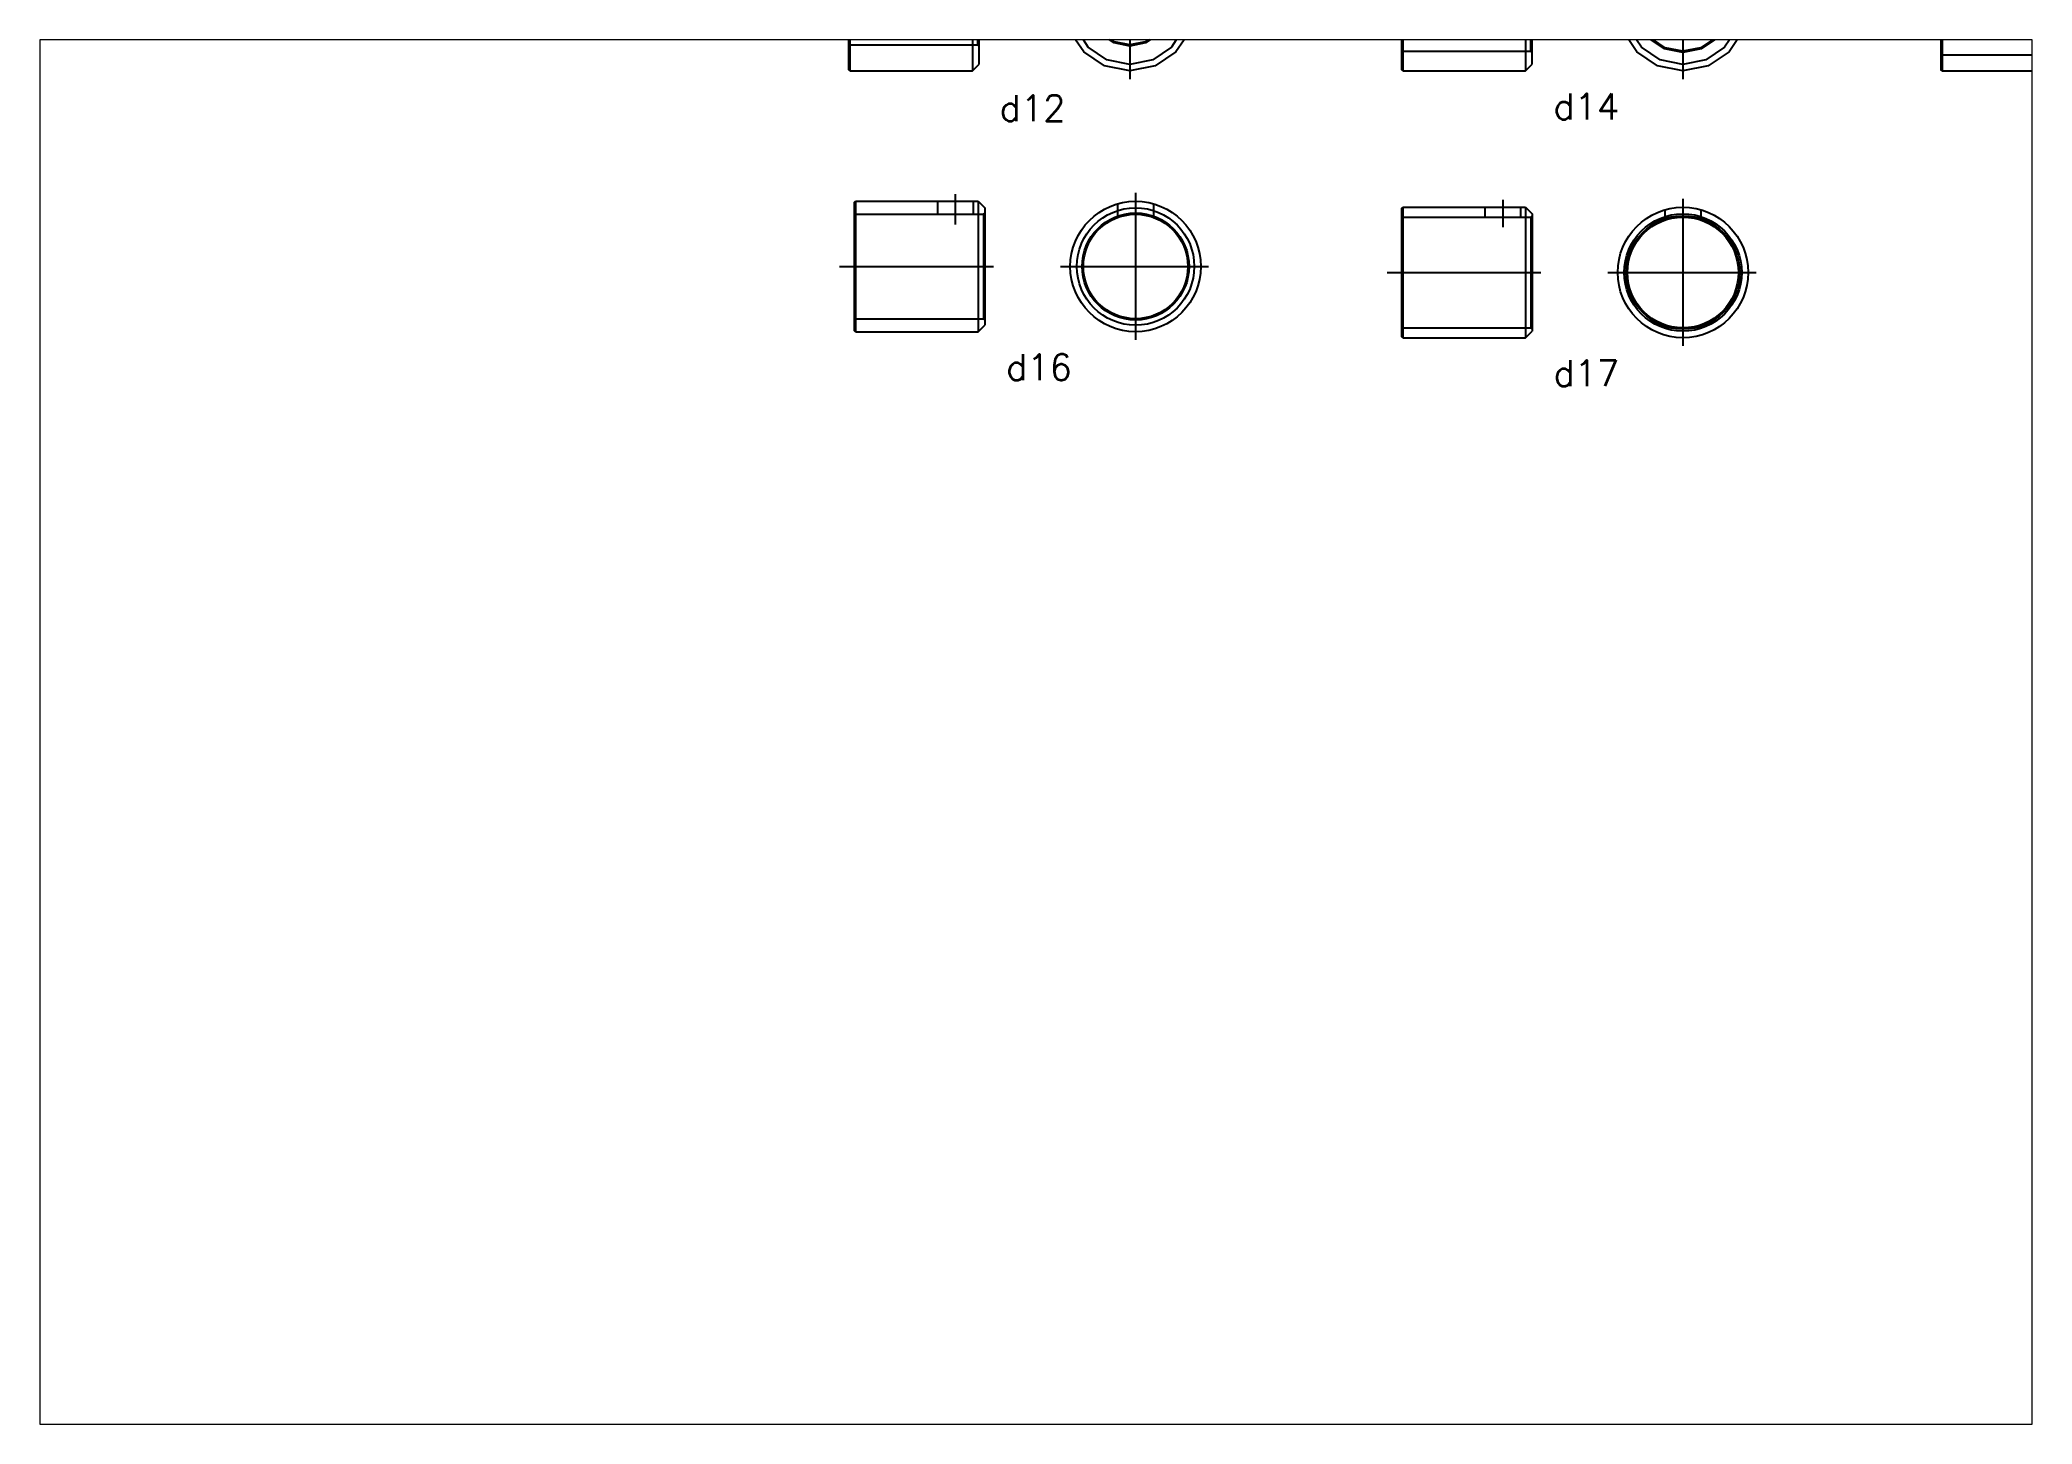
# Paper-space layout 'レイアウト1' of a CAD drawing. Extents: x 1.12 to 10.1, y 0.78 to 7.02.
# The model-space entities are those that its viewports show. They can reach past a viewport. Long polylines and large blocks are cut down to what shows.
import ezdxf

# ---------------------------------------------------------------- set-up
doc = ezdxf.new("R2010")
doc.units = 0
doc.header["$MEASUREMENT"] = 0
doc.linetypes.add('CENTER', pattern=[17.5, 13, -1.5, 1.5, -1.5])
doc.linetypes.add('DASHED', pattern=[3.5, 2, -1.5])
doc.layers.get('0').update_dxf_attribs({"linetype": 'CONTINUOUS'})
doc.layers.add('CENTER', color=1, linetype='CENTER')
doc.styles.get("Standard").update_dxf_attribs({"font": 'txt.shx', "bigfont": '@extfont2.shx'})

msp = doc.modelspace()

# ---------------------------------------------------------------- linework, layer by layer
at = {"color": 7, "linetype": 'Continuous'}
for p, q in [((119.95, 226.35), (119.95, 206.35)), ((138.75, 226.35), (138.75, 206.35)), ((204.7, 226.35), (204.7, 206.35)), ((223.5, 226.35), (223.5, 206.35)), ((287.36, 226.33), (287.36, 206.33)), ((204.5, 223.55), (204.5, 209.15)), ((224.5, 223.55), (224.5, 209.15)), ((287.16, 224.03), (287.16, 208.63)), ((119.75, 222.55), (119.75, 210.15)), ((139.75, 222.55), (139.75, 210.15)), ((119.75, 210.15), (119.75, 206.55)), ((139.75, 210.15), (139.75, 207.35)), ((204.5, 209.15), (204.5, 206.55)), ((224.5, 209.15), (224.5, 207.35)), ((287.16, 208.63), (287.16, 206.53)), ((119.95, 206.35), (119.75, 206.55)), ((119.95, 206.35), (138.75, 206.35)), ((138.75, 206.35), (139.75, 207.35)), ((204.7, 206.35), (204.5, 206.55)), ((204.7, 206.35), (223.5, 206.35)), ((223.5, 206.35), (224.5, 207.35)), ((287.36, 206.33), (287.16, 206.53)), ((287.36, 206.33), (306.16, 206.33)), ((120.64, 186.16), (120.84, 186.36)), ((120.84, 186.36), (139.64, 186.36)), ((120.84, 186.36), (120.84, 166.36)), ((139.64, 186.36), (140.64, 185.36)), ((139.64, 186.36), (139.64, 166.36)), ((120.64, 186.16), (120.64, 184.56)), ((120.64, 184.56), (120.64, 168.16)), ((140.64, 185.36), (140.64, 184.56)), ((140.64, 184.56), (140.64, 168.16)), ((204.52, 185.24), (204.72, 185.44)), ((204.52, 185.24), (204.52, 184.14)), ((204.52, 184.14), (204.52, 166.74)), ((204.72, 185.44), (223.52, 185.44)), ((204.72, 185.44), (204.72, 165.44)), ((223.52, 185.44), (224.52, 184.44)), ((223.52, 185.44), (223.52, 165.44)), ((224.52, 184.44), (224.52, 184.14)), ((224.52, 184.14), (224.52, 166.74)), ((120.64, 168.16), (120.64, 166.56)), ((140.64, 168.16), (140.64, 167.36)), ((120.84, 166.36), (120.64, 166.56)), ((120.84, 166.36), (139.64, 166.36)), ((139.64, 166.36), (140.64, 167.36)), ((204.52, 166.74), (204.52, 165.64)), ((204.72, 165.44), (204.52, 165.64)), ((204.72, 165.44), (223.52, 165.44)), ((223.52, 165.44), (224.52, 166.44)), ((224.52, 166.74), (224.52, 166.44))]:
    msp.add_line(p, q, dxfattribs=at)
at = {"color": 3, "linetype": 'DASHED'}
for p, q in [((224.3, 223.35), (224.3, 209.35)), ((139.55, 222.35), (139.55, 210.35)), ((119.75, 210.15), (119.95, 210.35)), ((119.95, 210.35), (139.55, 210.35)), ((139.75, 210.15), (139.55, 210.35)), ((204.5, 209.15), (204.7, 209.35)), ((204.7, 209.35), (224.3, 209.35)), ((224.5, 209.15), (224.3, 209.35)), ((287.16, 208.63), (287.36, 208.83)), ((287.36, 208.83), (306.96, 208.83)), ((133.39, 186.36), (133.39, 184.36)), ((138.89, 186.36), (138.89, 184.36)), ((120.84, 184.36), (120.64, 184.56)), ((120.84, 184.36), (140.44, 184.36)), ((140.44, 184.36), (140.64, 184.56)), ((140.44, 184.36), (140.44, 168.36)), ((161.01, 185.97), (161.01, 183.87)), ((166.51, 185.97), (166.51, 183.87)), ((204.72, 183.94), (204.52, 184.14)), ((204.72, 183.94), (224.32, 183.94)), ((217.27, 185.44), (217.27, 183.94)), ((222.77, 185.44), (222.77, 183.94)), ((224.32, 183.94), (224.52, 184.14)), ((224.32, 183.94), (224.32, 166.94)), ((244.89, 185.05), (244.89, 183.48)), ((250.39, 185.05), (250.39, 183.48)), ((120.64, 168.16), (120.84, 168.36)), ((120.84, 168.36), (140.44, 168.36)), ((140.64, 168.16), (140.44, 168.36)), ((204.52, 166.74), (204.72, 166.94)), ((204.72, 166.94), (224.32, 166.94)), ((224.52, 166.74), (224.32, 166.94))]:
    msp.add_line(p, q, dxfattribs=at)
at = {"color": 7, "linetype": 'Continuous'}
for centre, radius in [((162.88, 216.35), 10), ((247.63, 216.35), 10), ((162.88, 216.35), 9), ((247.63, 216.35), 9), ((247.63, 216.35), 7.2), ((247.63, 216.35), 7), ((162.88, 216.35), 6.2), ((162.88, 216.35), 6), ((163.76, 176.36), 10), ((163.76, 176.36), 9), ((163.76, 176.36), 8.2), ((163.76, 176.36), 8), ((247.64, 175.44), 10), ((247.64, 175.44), 9), ((247.64, 175.44), 8.7), ((247.64, 175.44), 8.5)]:
    msp.add_circle(centre, radius, dxfattribs=at)
at = {"layer": 'CENTER', "color": 1, "linetype": 'CENTER'}
for p, q in [((162.88, 227.65), (162.88, 205.1)), ((247.63, 227.65), (247.63, 205.1)), ((136.14, 187.47), (136.14, 182.79)), ((163.76, 187.66), (163.76, 165.1)), ((220.02, 186.56), (220.02, 182.38)), ((247.64, 186.74), (247.64, 164.18)), ((118.41, 176.36), (141.98, 176.36)), ((152.26, 176.36), (174.96, 176.36)), ((202.3, 175.44), (225.86, 175.44)), ((236.14, 175.44), (258.84, 175.44))]:
    msp.add_line(p, q, dxfattribs=at)

# ---------------------------------------------------------------- texts
at = {"color": 7, "linetype": 'Continuous'}
for s, p in [('d12', (142.9, 198.64)), ('d14', (227.77, 198.9)), ('d16', (143.9, 158.91)), ('d17', (227.78, 157.99))]:
    msp.add_text(s, height=4, dxfattribs=at).set_placement(p)

psp = doc.layouts.new('レイアウト1')

# ---------------------------------------------------------------- viewports
at = {"layer": '0', "color": 7, "linetype": 'Continuous', "view_target_point": (148.5, 105)}
psp.add_viewport(center=(5.6137, 3.9021), size=(8.982, 6.243333), view_center_point=(0, 0), view_height=212.214411, dxfattribs=at)

doc.saveas('drawing.dxf')
